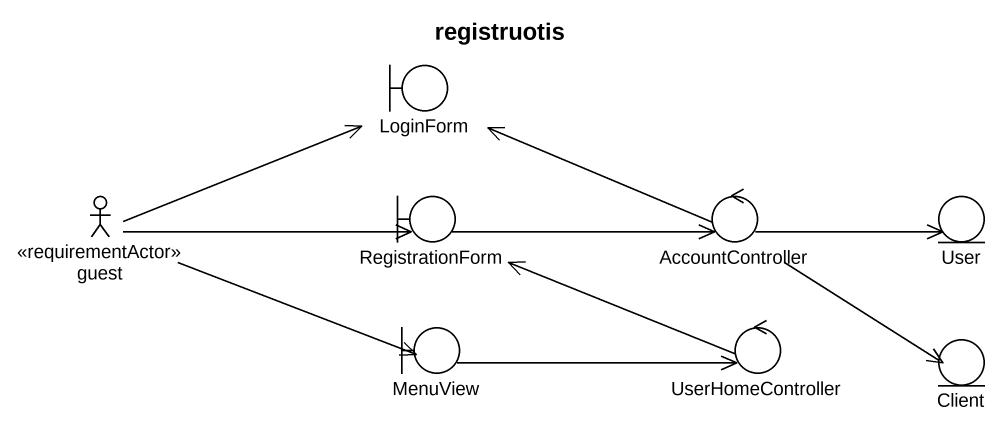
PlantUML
@startuml
title registruotis
boundary LoginForm
actor guest <<requirementActor>>
boundary RegistrationForm
control AccountController
entity User
boundary MenuView
control UserHomeController
entity Client
guest -right-> LoginForm
guest -right-> RegistrationForm
guest -right-> MenuView
RegistrationForm -right-> AccountController
AccountController -left-> LoginForm
AccountController -right-> User
AccountController --> Client
MenuView -right-> UserHomeController
UserHomeController -left-> RegistrationForm
@enduml
